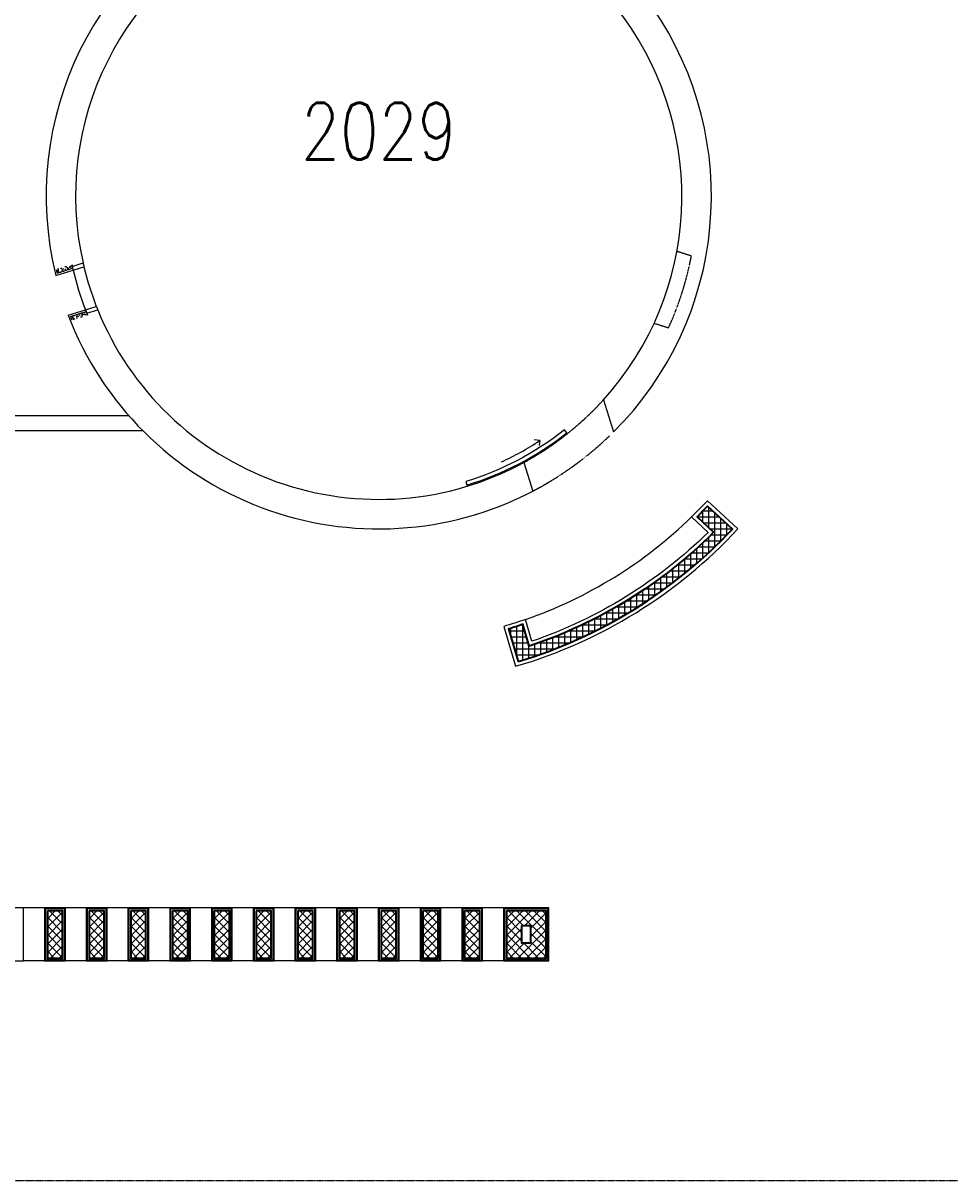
# Model space of a CAD drawing. Header units: inches. Extents: x 342932 to 557958, y 80625 to 242727.
# Drawn here: x 393428 to 405686, y 192477 to 207792 of the extents above; entities that cross this region are included whole.
import ezdxf
from ezdxf.enums import TextEntityAlignment as Align

# ---------------------------------------------------------------- set-up
doc = ezdxf.new("R2010")
doc.units = ezdxf.units.IN
doc.header["$MEASUREMENT"] = 0
doc.linetypes.add('First Floor$0$HIDDEN', pattern=[0.375, 0.25, -0.125])
for name, color, linetype, lineweight in [('First Floor$0$A-G2-G-Building-Elements-Hidden', 251, 'First Floor$0$HIDDEN', 15), ('First Floor$0$A-G22-M-Overhead-Floors', 251, 'First Floor$0$HIDDEN', 5), ('First Floor$0$A-G250-G-Walls-Low-Level', 251, 'Continuous', 15), ('First Floor$0$A-G250-M-Walls-Blockwork', 7, 'Continuous', 25), ('First Floor$0$A-G250-M-Walls-Blockwork-1', 251, 'Continuous', 25), ('First Floor$0$A-G252-H-Internal-Walls', 251, 'Continuous', 9), ('First Floor$0$A-G252-H-Internal-Walls-1', 251, 'Continuous', 9), ('First Floor$0$A-G312-M-Wall-Finish-Plaster', 7, 'Continuous', 15), ('First Floor$0$A-G312-M-Wall-Finish-Plaster-1', 251, 'Continuous', 15), ('First Floor$0$A-G321-M-Window', 251, 'Continuous', 9), ('First Floor$0$A-G322-M-Door', 251, 'Continuous', 15), ('First Floor$0$Z-Z001-S-Room-Name-Identification-250', 7, 'Continuous', 15)]:
    doc.layers.add(name, color=color, linetype=linetype, lineweight=lineweight)
doc.styles.add('First Floor$0$Tag-RomanS', font='romans.shx', dxfattribs={"width": 0.8})

# ---------------------------------------------------------------- blocks, each defined once
blk = doc.blocks.new('First Floor$0$tag-roomname')
at = {"lineweight": 18, "ltscale": 0.01, "style": 'First Floor$0$Tag-RomanS', "width": 0.8}
blk.add_attdef('ROOM_NO_2', text='', height=3, dxfattribs=at).set_placement((-6.707523425575346e-12, 1.611682818592953), align=Align.MIDDLE_CENTER)
at = {"linetype": 'ByBlock', "lineweight": 15, "ltscale": 0.01, "style": 'First Floor$0$Tag-RomanS', "width": 0.8, "flags": 1}
for tag, p in [('ROOM_NAME_1', (-6.139089236967266e-12, -2.287525053430159)), ('ROOM_NAME_2', (-6.139089236967266e-12, -5.744039249906223))]:
    blk.add_attdef(tag, text='', height=2.5, dxfattribs=at).set_placement(p, align=Align.MIDDLE_CENTER)

msp = doc.modelspace()

# ---------------------------------------------------------------- hatches: boundary and pattern name
at = {"layer": 'First Floor$0$A-G252-H-Internal-Walls'}
h = msp.add_hatch(dxfattribs=at)
h.set_pattern_fill('AR-CONC', color=256, scale=0.5, style=0)
h.set_pattern_definition([(49.99999999999999, (361684.4337492581, 239689.7932666314), (91.092334498002, -7.969542769451543), [9.525, -104.775]), (355, (361684.4337492581, 239689.7932666314), (-17.62141298783349, 95.52832144108999), [7.62, -83.82]), (100.451, (361692.024749258, 239689.1291416314), (73.47125083297962, 87.55834391014594), [8.095, -89.045]), (46.18420000000002, (361684.4337492581, 239715.1932666314), (135.539520446065, -21.02116396636357), [14.28749999999999, -157.1624999999999]), (96.63559999999998, (361695.728699258, 239713.4415166314), (118.7021172331186, 123.7127779450246), [12.14249999999999, -133.5674999999998]), (351.1840000000001, (361684.4337492581, 239715.1932666314), (118.702302906967, 123.7125589302988), [11.43, -125.73]), (21, (361697.133749258, 239708.8432666314), (75.80743991769164, -51.13275925838125), [9.525, -104.775]), (326.0000000000001, (361697.133749258, 239708.8432666314), (30.90101417382354, 92.09398306115963), [7.62, -83.82]), (71.4514, (361703.450999258, 239704.5822166314), (106.7082453850622, 40.96142885802873), [8.095, -89.045]), (37.50000000000001, (361684.4337492581, 239689.7932666314), (1.544301625295908, 42.27751943657655), [0, -82.804, 0, -85.09, 0, -84.1375]), (7.499999999999999, (361684.4337492581, 239689.7932666314), (33.40983125515287, 50.09028740905975), [0, -48.514, 0, -80.899, 0, -32.0675]), (327.5, (361656.1127492581, 239689.7932666314), (67.7952975834357, -2.864371996336729), [0, -31.75, 0, -99.06, 0, -131.445]), (317.5, (361643.412749258, 239689.7932666314), (74.06459069300902, 12.71324551666651), [0, -41.275, 0, -65.786, 0, -93.345])])
h.paths.add_polyline_path([(394082.4366571077, 204549.9871479002), (394071.2382927325, 204598.872498332), (393865.3355976387, 204534.5116409989), (393876.6977672225, 204485.6774926345)])
h = msp.add_hatch(dxfattribs=at)
h.set_pattern_fill('AR-CONC', color=256, scale=0.5, style=0)
h.set_pattern_definition([(344.7163144304273, (387643.4680555868, 156641.9238453412), (70.3374881879709, 58.42914317065633), [9.524999999999999, -104.775]), (39.71631443042733, (387643.4680555868, 156641.9238453412), (39.92019534426539, -88.55818650308785), [7.62, -83.82]), (294.2653144304273, (387649.329492053, 156646.7929218006), (110.2577066270479, -30.1284984125301), [8.094999999999999, -89.04499999999999]), (348.5321144304274, (387657.9337009779, 156621.045504808), (99.43919527256709, 94.47061649420033), [14.2875, -157.1625]), (298.0807144304273, (387666.2203001154, 156628.9180392348), (168.0271024292958, -34.08719571503258), [12.1425, -133.5675]), (43.53231443042731, (387657.9337009779, 156621.045504808), (168.0271303179759, -34.08690994510835), [11.43, -125.73]), (13.71631443042734, (387664.7564598967, 156633.4979126369), (33.19154260799907, 85.20357102581664), [9.525, -104.775]), (68.71631443042732, (387664.7564598967, 156633.4979126369), (77.84885032921515, -58.10104039911383), [7.62, -83.82]), (323.2649144304273, (387667.5223992054, 156640.5981784352), (111.0403381660387, 27.10224321383338), [8.094999999999988, -89.0449999999999]), (357.2163144304273, (387643.4680555868, 156641.9238453412), (25.34701021283633, -33.8718554332409), [0, -82.80399999999999, 0, -85.08999999999999, 0, -84.13749999999999]), (27.21631443042733, (387643.4680555868, 156641.9238453412), (55.98937674409625, -22.14595694540325), [0, -48.51399999999999, 0, -80.89899999999999, 0, -32.0675]), (67.21631443042735, (387620.1887058924, 156625.79465073), (54.09520944584405, 40.96480582610229), [0, -31.75, 0, -99.05999999999999, 0, -131.445]), (77.21631443042735, (387609.7495356258, 156618.5618280345), (68.12011997442079, 31.73073369401529), [0, -41.27499999999999, 0, -65.78599999999999, 0, -93.34499999999998])])
h.paths.add_polyline_path([(394261.4429719582, 203977.3120288697), (394280.0789908295, 203930.7515343261), (394074.1763166519, 203866.3906100778), (394055.7041029726, 203913.002306742)])
h = msp.add_hatch(dxfattribs=at)
h.set_pattern_fill('ANSI37', color=256, scale=25, angle=89.99999999999999, style=0)
h.set_pattern_definition([(135, (361934.1160445792, 239676.5420683829), (-56.12660075668222, -56.12660075668219), []), (225, (361934.1160445792, 239676.5420683829), (56.12660075668219, -56.12660075668222), [])])
h.paths.add_polyline_path([(393748.117305001, 196048.5426545034), (393748.1173065393, 195424.5415716733), (393948.1173750455, 195424.5415716733), (393948.1184984539, 196048.5422944349)])
h = msp.add_hatch(dxfattribs=at)
h.set_pattern_fill('ANSI37', color=256, scale=25, angle=89.99999999999999, style=0)
h.set_pattern_definition([(135, (362486.117306499, 239676.5197082061), (-56.12660075668222, -56.12660075668219), []), (225, (362486.117306499, 239676.5197082061), (56.12660075668219, -56.12660075668222), [])])
h.paths.add_polyline_path([(394300.1185669208, 196048.5202943266), (394300.1185684591, 195424.5192114965), (394500.1186369653, 195424.5192114965), (394500.1197603737, 196048.5199342581)])
h = msp.add_hatch(dxfattribs=at)
h.set_pattern_fill('ANSI37', color=256, scale=25, angle=89.99999999999999, style=0)
h.set_pattern_definition([(135, (363038.1185684572, 239676.5187144206), (-56.12660075668222, -56.12660075668219), []), (225, (363038.1185684572, 239676.5187144206), (56.12660075668219, -56.12660075668222), [])])
h.paths.add_polyline_path([(394852.119828879, 196048.5193005411), (394852.1198304172, 195424.518217711), (395052.1198989234, 195424.518217711), (395052.1210223319, 196048.5189404726)])
h = msp.add_hatch(dxfattribs=at)
h.set_pattern_fill('ANSI37', color=256, scale=25, angle=89.99999999999999, style=0)
h.set_pattern_definition([(135, (363590.1198304154, 239676.5177206351), (-56.12660075668222, -56.12660075668219), []), (225, (363590.1198304154, 239676.5177206351), (56.12660075668219, -56.12660075668222), [])])
h.paths.add_polyline_path([(395404.1210908372, 196048.5183067556), (395404.1210923755, 195424.5172239255), (395604.1211608817, 195424.5172239255), (395604.1222842901, 196048.5179466871)])
h = msp.add_hatch(dxfattribs=at)
h.set_pattern_fill('ANSI37', color=256, scale=25, angle=89.99999999999999, style=0)
h.set_pattern_definition([(135, (364142.1210923736, 239676.5167268496), (-56.12660075668222, -56.12660075668219), []), (225, (364142.1210923736, 239676.5167268496), (56.12660075668219, -56.12660075668222), [])])
h.paths.add_polyline_path([(395956.1223527954, 196048.5173129701), (395956.1223543336, 195424.51623014), (396156.1224228399, 195424.51623014), (396156.1235462483, 196048.5169529016)])
h = msp.add_hatch(dxfattribs=at)
h.set_pattern_fill('ANSI37', color=256, scale=25, angle=89.99999999999999, style=0)
h.set_pattern_definition([(135, (364694.1223543318, 239676.5157330641), (-56.12660075668222, -56.12660075668219), []), (225, (364694.1223543318, 239676.5157330641), (56.12660075668219, -56.12660075668222), [])])
h.paths.add_polyline_path([(396508.1236147537, 196048.5163191847), (396508.1236162919, 195424.5152363545), (396708.1236847981, 195424.5152363545), (396708.1248082065, 196048.5159591161)])
h = msp.add_hatch(dxfattribs=at)
h.set_pattern_fill('ANSI37', color=256, scale=25, angle=89.99999999999999, style=0)
h.set_pattern_definition([(135, (365246.1236163285, 239676.5361056699), (-56.12660075668222, -56.12660075668219), []), (225, (365246.1236163285, 239676.5361056699), (56.12660075668219, -56.12660075668222), [])])
h.paths.add_polyline_path([(397060.1248767503, 196048.5366917905), (397060.1248782886, 195424.5356089604), (397260.1249467948, 195424.5356089604), (397260.1260702032, 196048.536331722)])
h = msp.add_hatch(dxfattribs=at)
h.set_pattern_fill('ANSI37', color=256, scale=25, angle=89.99999999999999, style=0)
h.set_pattern_definition([(135, (365798.1248782867, 239676.5351118845), (-56.12660075668222, -56.12660075668219), []), (225, (365798.1248782867, 239676.5351118845), (56.12660075668219, -56.12660075668222), [])])
h.paths.add_polyline_path([(397612.1261387086, 196048.535698005), (397612.1261402467, 195424.5346151749), (397812.126208753, 195424.5346151749), (397812.1273321614, 196048.5353379365)])
h = msp.add_hatch(dxfattribs=at)
h.set_pattern_fill('ANSI37', color=256, scale=25, angle=89.99999999999999, style=0)
h.set_pattern_definition([(135, (366350.1261402449, 239676.534118099), (-56.12660075668222, -56.12660075668219), []), (225, (366350.1261402449, 239676.534118099), (56.12660075668219, -56.12660075668222), [])])
h.paths.add_polyline_path([(398164.1274006667, 196048.5347042195), (398164.127402205, 195424.5336213894), (398364.1274707112, 195424.5336213894), (398364.1285941196, 196048.534344151)])
h = msp.add_hatch(dxfattribs=at)
h.set_pattern_fill('ANSI37', color=256, scale=25, angle=89.99999999999999, style=0)
h.set_pattern_definition([(135, (366902.1274021647, 239676.5117579222), (-56.12660075668222, -56.12660075668219), []), (225, (366902.1274021647, 239676.5117579222), (56.12660075668219, -56.12660075668222), [])])
h.paths.add_polyline_path([(398716.1286625865, 196048.5123440427), (398716.1286641248, 195424.5112612126), (398916.128732631, 195424.5112612126), (398916.1298560394, 196048.5119839742)])
h = msp.add_hatch(dxfattribs=at)
h.set_pattern_fill('ANSI37', color=256, scale=25, angle=89.99999999999999, style=0)
h.set_pattern_definition([(135, (367454.1286641229, 239676.5107641367), (-56.12660075668222, -56.12660075668219), []), (225, (367454.1286641229, 239676.5107641367), (56.12660075668219, -56.12660075668222), [])])
h.paths.add_polyline_path([(399268.1299245447, 196048.5113502572), (399268.1299260829, 195424.5102674271), (399468.1299945891, 195424.5102674271), (399468.1311179976, 196048.5109901887)])
h = msp.add_hatch(dxfattribs=at)
h.set_pattern_fill('ANSI37', color=256, scale=25, angle=89.99999999999999, style=0)
h.set_pattern_definition([(135, (361382.1135223866, 239676.5216957793), (-56.12660075668222, -56.12660075668219), []), (225, (361382.1135223866, 239676.5216957793), (56.12660075668219, -56.12660075668222), [])])
h.paths.add_polyline_path([(399820.129926307, 196048.5103934158), (399820.1299278452, 195424.5092736439), (400344.111534468, 195424.5092736439), (400344.1126578763, 196048.5099594637)])
h.paths.add_polyline_path([(400020.1299268, 195848.5102277797), (400020.1299273522, 195624.5092736439), (400144.1118945341, 195624.5092736439), (400144.1122978099, 195848.5101251)], flags=16)
at = {"layer": 'First Floor$0$A-G252-H-Internal-Walls-1'}
h = msp.add_hatch(dxfattribs=at)
h.set_pattern_fill('ANSI37', color=256, scale=25, angle=45, style=0)
h.set_pattern_definition([(90, (361382.1135223866, 239676.5216957793), (-79.375, 7.105427357601002e-15), []), (180, (361382.1135223866, 239676.5216957793), (-7.105427357601002e-15, -79.375), [])])
edge = h.paths.add_edge_path()
edge.add_arc((398132.1277248919, 205501.5210153465), 6424.999678544776, 286.6620937916791, 316.7421739855731)
edge.add_line((402811.3096196073, 201098.5813535446), (402481.1841536557, 201404.4086983556))
edge.add_arc((398132.1277248918, 205501.5210153461), 5974.999678544576, 314.7900469462669, 316.70859184924194, ccw=False)
edge.add_line((402341.5803486414, 201261.1047896655), (402561.8404868739, 201057.0563893121))
edge.add_arc((398132.127724892, 205501.5210153465), 6274.999678544757, 288.4995125232889, 314.90475525396283, ccw=False)
edge.add_line((400123.1637125082, 199550.773443675), (400039.3149742685, 199839.0782602782))
edge.add_arc((398132.1277248914, 205501.5210153462), 5974.99967854464, 286.6956759280198, 288.614220830995, ccw=False)
edge.add_line((399848.6748237887, 199778.4023536482), (399974.3471492624, 199346.2916563565))

# ---------------------------------------------------------------- linework, layer by layer
at = {"layer": 'First Floor$0$A-G2-G-Building-Elements-Hidden', "linetype": 'First Floor$0$HIDDEN', "ltscale": 0.5}
for p, q in [((402267.274100303, 204711.126419112), (402075.2460385141, 204772.1957198119)), ((401964.2080600554, 203758.1568628046), (401772.1799979633, 203819.226163601))]:
    msp.add_line(p, q, dxfattribs=at)
msp.add_arc((398141.732340914, 205498.4670009046), 4200.000000023832, 335.5210088052298, 349.1952911437535, dxfattribs=at)
at = {"layer": 'First Floor$0$A-G22-M-Overhead-Floors'}
msp.add_line((461182.2938917053, 192476.5216956512, -2.922780948446774e-09), (374582.1135222527, 192476.5233819272, -2.926103005323323e-09), dxfattribs=at)
at = {"layer": 'First Floor$0$A-G250-G-Walls-Low-Level'}
for p, q in [((392882.1135225399, 202601.5216961751, -2.922780948447297e-09), (394823.0491519448, 202601.5216961751, -2.922780948447296e-09)), ((392882.1135225399, 202401.5216961635, -2.922780948447296e-09), (395009.6285982733, 202401.5216961053, -2.922780948447296e-09)), ((393710.1160463985, 196086.5009839234), (393434.1147844394, 196086.5004870296)), ((394262.1173083568, 196086.5019777089, -1.329342960662045e-09), (393986.1160463977, 196086.5014808151)), ((394814.118570315, 196086.5029714944, -1.671718531800389e-09), (394538.1173083559, 196086.5024746005, -1.329342960662045e-09)), ((395366.1198322732, 196086.5039652799, -2.014094102938734e-09), (395090.1185703141, 196086.503468386, -1.671718531800389e-09)), ((395918.1210942314, 196086.5049590654, -2.356469674077078e-09), (395642.1198322723, 196086.5044621715, -2.014094102938734e-09)), ((396470.1223561896, 196086.5059528509, -2.698845245215423e-09), (396194.1210942305, 196086.505455957, -2.356469674077078e-09)), ((397022.1236181478, 196086.5069466364, -3.041220816353767e-09), (396746.1223561887, 196086.5064497425, -2.698845245215423e-09)), ((397574.1248801061, 196086.5079404218, -3.383596387492112e-09), (397298.1236181469, 196086.507443528, -3.041220816353767e-09)), ((398126.1261420642, 196086.5089342073, -3.725971958630457e-09), (397850.1248801051, 196086.5084373134, -3.383596387492112e-09)), ((398678.1274040225, 196086.5099279928, -4.068347529768801e-09), (398402.1261420634, 196086.5094310989, -3.725971958630457e-09)), ((399230.1286659807, 196086.5109217783, -4.410723100907146e-09), (398954.1274040216, 196086.5104248844, -4.068347529768801e-09)), ((399782.1299279389, 196086.5119155638, -4.75309867204549e-09), (399506.1286659798, 196086.5114186699, -4.410723100907146e-09)), ((393710.1160463985, 195386.5202052842), (393434.1147844394, 195386.5207021781)), ((394262.1173083568, 195386.5192114987, -1.329342960662045e-09), (393986.1160463977, 195386.5197083926)), ((394814.118570315, 195386.5182177133, -1.671718531800389e-09), (394538.1173083559, 195386.5187146071, -1.329342960662045e-09)), ((395366.1198322732, 195386.5172239278, -2.014094102938734e-09), (395090.1185703141, 195386.5177208217, -1.671718531800389e-09)), ((395918.1210942314, 195386.5162301423, -2.356469674077078e-09), (395642.1198322723, 195386.5167270362, -2.014094102938734e-09)), ((396470.1223561896, 195386.5152363568, -2.698845245215423e-09), (396194.1210942305, 195386.5157332507, -2.356469674077078e-09)), ((397022.1236181478, 195386.5142425713, -3.041220816353767e-09), (396746.1223561887, 195386.5147394652, -2.698845245215423e-09)), ((397574.1248801061, 195386.5132487858, -3.383596387492112e-09), (397298.1236181469, 195386.5137456797, -3.041220816353767e-09)), ((398126.1261420642, 195386.5122550004, -3.725971958630457e-09), (397850.1248801051, 195386.5127518942, -3.383596387492112e-09)), ((398678.1274040225, 195386.5112612149, -4.068347529768801e-09), (398402.1261420634, 195386.5117581087, -3.725971958630457e-09)), ((399230.1286659807, 195386.5102674294, -4.410723100907146e-09), (398954.1274040216, 195386.5107643233, -4.068347529768801e-09)), ((399782.1299279389, 195386.5092736439, -4.75309867204549e-09), (399506.1286659798, 195386.5097705378, -4.410723100907146e-09))]:
    msp.add_line(p, q, dxfattribs=at)
at = {"layer": 'First Floor$0$A-G250-M-Walls-Blockwork'}
for points, elevation in [([(393748.117305001, 196048.5426545034), (393748.1173065393, 195424.5415716733), (393948.1173750455, 195424.5415716733), (393948.1184984539, 196048.5422944349)], -9.869673895237e-10), ([(394300.1185669208, 196048.5202943266), (394300.1185684591, 195424.5192114965), (394500.1186369653, 195424.5192114965), (394500.1197603737, 196048.5199342581)], -1.329342960662045e-09), ([(394852.119828879, 196048.5193005411), (394852.1198304172, 195424.518217711), (395052.1198989234, 195424.518217711), (395052.1210223319, 196048.5189404726)], -1.671718531800389e-09), ([(395404.1210908372, 196048.5183067556), (395404.1210923755, 195424.5172239255), (395604.1211608817, 195424.5172239255), (395604.1222842901, 196048.5179466871)], -2.014094102938734e-09), ([(395956.1223527954, 196048.5173129701), (395956.1223543336, 195424.51623014), (396156.1224228399, 195424.51623014), (396156.1235462483, 196048.5169529016)], -2.356469674077078e-09), ([(396508.1236147537, 196048.5163191847), (396508.1236162919, 195424.5152363545), (396708.1236847981, 195424.5152363545), (396708.1248082065, 196048.5159591161)], -2.698845245215423e-09), ([(397060.1248767503, 196048.5366917905), (397060.1248782886, 195424.5356089604), (397260.1249467948, 195424.5356089604), (397260.1260702032, 196048.536331722)], -3.041220816353767e-09), ([(397612.1261387086, 196048.535698005), (397612.1261402467, 195424.5346151749), (397812.126208753, 195424.5346151749), (397812.1273321614, 196048.5353379365)], -3.383596387492112e-09), ([(398164.1274006667, 196048.5347042195), (398164.127402205, 195424.5336213894), (398364.1274707112, 195424.5336213894), (398364.1285941196, 196048.534344151)], -3.725971958630457e-09), ([(398716.1286625865, 196048.5123440427), (398716.1286641248, 195424.5112612126), (398916.128732631, 195424.5112612126), (398916.1298560394, 196048.5119839742)], -4.068347529768801e-09), ([(399268.1299245447, 196048.5113502572), (399268.1299260829, 195424.5102674271), (399468.1299945891, 195424.5102674271), (399468.1311179976, 196048.5109901887)], -4.410723100907146e-09), ([(399820.129926307, 196048.5103934158), (399820.1299278452, 195424.5092736439), (400344.111534468, 195424.5092736439), (400344.1126578763, 196048.5099594637)], -4.75309867204549e-09), ([(400020.1299268, 195848.5102277797), (400020.1299273522, 195624.5092736439), (400144.1118945341, 195624.5092736439), (400144.1122978099, 195848.5101251)], -4.75309867204549e-09)]:
    msp.add_lwpolyline(points, close=True, dxfattribs=dict(at, elevation=elevation))
at = {"layer": 'First Floor$0$A-G250-M-Walls-Blockwork-1'}
msp.add_lwpolyline([(399974.3471492624, 199346.2916563565, 0.1320079859239284), (402811.3096196073, 201098.5813535446), (402481.1841536557, 201404.4086983556, -0.00837142690157713), (402341.5803486414, 201261.1047896655), (402561.8404868739, 201057.0563893121, -0.1157271297110463), (400123.1637125082, 199550.773443675), (400039.3149742685, 199839.0782602782, -0.008371426901577574), (399848.6748237887, 199778.4023536482)], format="xyb", close=True, dxfattribs=at)
at = {"layer": 'First Floor$0$A-G312-M-Wall-Finish-Plaster'}
for p, q in [((393858.6764441089, 204453.8515436293), (394088.2868871394, 204525.6229449669)), ((393876.6977672225, 204485.6774926345), (394082.4366571077, 204549.9871479002, -1.818848655815362e-09)), ((394022.7654955665, 203928.8992428317), (394252.3760103412, 204000.6707485057)), ((394055.7039986269, 203913.0022741257), (394261.4429719582, 203977.3120288697, -1.818848655815362e-09)), ((401103.6099258973, 202808.8660149728), (401236.5848525682, 202383.453807345)), ((400052.6370571294, 201981.3304911393), (400171.0658038233, 201602.454293656, -2.97039736692932e-09))]:
    msp.add_line(p, q, dxfattribs=at)
for points, elevation in [([(393158.1147827148, 196086.5223503125), (393158.1147844404, 195386.5211990697), (393434.1147844404, 195386.5211990697), (393434.1160446738, 196086.5218534186)], -6.445918183853554e-10), ([(393710.116044673, 196086.521356527), (393710.1160463985, 195386.5202052842), (393986.1160463985, 195386.5202052842), (393986.1173066321, 196086.5208596331)], -9.869673895237e-10), ([(393722.6173049381, 196074.0427004119), (393722.6173066022, 195399.0415716733), (393973.6173291371, 195399.0415716733), (393973.6185443624, 196074.0422485264)], -9.869673895237e-10), ([(394262.1173066312, 196086.5203627415), (394262.1173083568, 195386.5192114987), (394538.1173083568, 195386.5192114987), (394538.1185685903, 196086.5198658477)], -1.329342960662045e-09), ([(394274.6185668579, 196074.0203402351), (394274.6185685219, 195399.0192114965), (394525.6185910568, 195399.0192114965), (394525.6198062821, 196074.0198883495)], -1.329342960662045e-09), ([(394814.1185685894, 196086.519368956), (394814.118570315, 195386.5182177133), (395090.118570315, 195386.5182177133), (395090.1198305485, 196086.5188720622)], -1.671718531800389e-09), ([(394826.6198288162, 196074.0193464496), (394826.6198304801, 195399.018217711), (395077.6198530151, 195399.018217711), (395077.6210682403, 196074.0188945641)], -1.671718531800389e-09), ([(395366.1198305476, 196086.5183751705), (395366.1198322732, 195386.5172239278), (395642.1198322732, 195386.5172239278), (395642.1210925067, 196086.5178782767)], -2.014094102938734e-09), ([(395378.6210907744, 196074.0183526641), (395378.6210924383, 195399.0172239255), (395629.6211149733, 195399.0172239255), (395629.6223301985, 196074.0179007786)], -2.014094102938734e-09), ([(395918.1210925058, 196086.5173813851), (395918.1210942314, 195386.5162301423), (396194.1210942314, 195386.5162301423), (396194.122354465, 196086.5168844912)], -2.356469674077078e-09), ([(395930.6223527326, 196074.0173588786), (395930.6223543965, 195399.01623014), (396181.6223769315, 195399.01623014), (396181.6235921567, 196074.0169069931)], -2.356469674077078e-09), ([(396470.122354464, 196086.5163875996), (396470.1223561896, 195386.5152363568), (396746.1223561896, 195386.5152363568), (396746.1236164231, 196086.5158907057)], -2.698845245215423e-09), ([(396482.6236146908, 196074.0163650931), (396482.6236163548, 195399.0152363545), (396733.6236388897, 195399.0152363545), (396733.624854115, 196074.0159132076)], -2.698845245215423e-09), ([(397022.1236164222, 196086.5153938141), (397022.1236181478, 195386.5142425713), (397298.1236181478, 195386.5142425713), (397298.1248783814, 196086.5148969202)], -3.041220816353767e-09), ([(397034.6248766874, 196074.036737699), (397034.6248783515, 195399.0356089604), (397285.6249008864, 195399.0356089604), (397285.6261161116, 196074.0362858135)], -3.041220816353767e-09), ([(397574.1248783804, 196086.5144000286), (397574.1248801061, 195386.5132487858), (397850.1248801061, 195386.5132487858), (397850.1261403395, 196086.5139031347)], -3.383596387492112e-09), ([(397586.6261386457, 196074.0357439135), (397586.6261403096, 195399.0346151749), (397837.6261628446, 195399.0346151749), (397837.6273780699, 196074.035292028)], -3.383596387492112e-09), ([(398126.1261403387, 196086.5134062431), (398126.1261420642, 195386.5122550004), (398402.1261420642, 195386.5122550004), (398402.1274022978, 196086.5129093493)], -3.725971958630457e-09), ([(398138.6274006038, 196074.034750128), (398138.6274022679, 195399.0336213894), (398389.6274248028, 195399.0336213894), (398389.6286400281, 196074.0342982425)], -3.725971958630457e-09), ([(398678.1274022969, 196086.5124124576), (398678.1274040225, 195386.5112612149), (398954.1274040225, 195386.5112612149), (398954.128664256, 196086.5119155638)], -4.068347529768801e-09), ([(398690.6286625236, 196074.0123899512), (398690.6286641876, 195399.0112612126), (398941.6286867225, 195399.0112612126), (398941.6299019478, 196074.0119380657)], -4.068347529768801e-09), ([(399230.1286642551, 196086.5114186722), (399230.1286659807, 195386.5102674294), (399506.1286659807, 195386.5102674294), (399506.1299262142, 196086.5109217783)], -4.410723100907146e-09), ([(399242.6299244819, 196074.0113961657), (399242.6299261458, 195399.0102674271), (399493.6299486808, 195399.0102674271), (399493.631163906, 196074.0109442802)], -4.410723100907146e-09), ([(399782.1299262133, 196086.5104248867), (399782.1299279389, 195386.5092736439), (400382.1114660554, 195386.5092736439), (400382.112726289, 196086.5099279928)], -4.75309867204549e-09), ([(399794.6299262441, 196074.0104145344), (399794.6299279081, 195399.0092736439), (400369.6114885596, 195399.0092736439), (400369.6127037848, 196074.0099383451)], -4.75309867204549e-09)]:
    msp.add_lwpolyline(points, close=True, dxfattribs=dict(at, elevation=elevation))
for centre, radius, start, end in [((398132.127724892, 205501.5210153465), 4399.999678544769, 314.8746812586482, 193.774824078708), ((398132.127724892, 205501.5210153465), 4009.999678544769, 317.8182114138249, 192.7093853616902), ((398132.127724892, 205501.5210153465), 4374.999678544769, 192.7695799517327, 193.4262068154012), ((398132.127724892, 205501.5210153465), 4159.999678544769, 192.531881829046, 192.8773467943393), ((398132.127724892, 205501.5210153465), 4399.999678544769, 200.9414695987243, 297.6064056542601), ((398132.127724892, 205501.5210153465), 4374.999678544769, 201.2900867349444, 201.9467027938938), ((398132.1272503569, 205501.522533474), 4159.999678544769, 201.8389676346615, 202.1844326038582), ((398132.127724892, 205501.5210153465), 4009.999678544769, 202.0070823448309, 298.6155449538579)]:
    msp.add_arc(centre, radius, start, end, dxfattribs=at)
at = {"layer": 'First Floor$0$A-G312-M-Wall-Finish-Plaster', "linetype": 'First Floor$0$HIDDEN'}
for centre, radius, start, end in [((398132.127724892, 205501.5210153465), 4009.999678544769, 298.6155449538579, 317.8182114138249), ((398132.1271729271, 205501.5216956745, -2.97039736692932e-09), 4399.99969841416, 297.6064098959959, 313.9243712943737)]:
    msp.add_arc(centre, radius, start, end, dxfattribs=at)
at = {"layer": 'First Floor$0$A-G312-M-Wall-Finish-Plaster-1'}
msp.add_lwpolyline([(402882.1114657935, 201101.1488380954), (402478.6379233696, 201474.9256439086, -0.01266432040790153), (402269.1845334304, 201260.0139537372), (402489.5300126895, 201055.886493686, -0.1114930391107154), (400156.5826744571, 199614.9088185848), (400072.7014485531, 199903.325340507, -0.01266432040790219), (399786.7593745998, 199812.2490676768), (399940.3538820619, 199284.1309679326, 0.1359689370871938)], format="xyb", close=True, dxfattribs=at)
msp.add_arc((398132.127724892, 205501.5210153465), 5924.999678544769, 289.1185009995526, 314.2857667753973, dxfattribs=at)
at = {"layer": 'First Floor$0$A-G321-M-Window'}
for p, q in [((394076.7545963759, 204574.4039170241), (394220.3787982147, 204619.297825576, -2.97034116278577e-09)), ((394088.2868871394, 204525.6229449669), (394231.7155826505, 204570.4557423476)), ((394252.3760103412, 204000.6707485057), (394395.8046912823, 204045.5035924984)), ((394270.678102858, 203954.005875479), (394414.3022901071, 203998.8998307065, -2.97034116278577e-09))]:
    msp.add_line(p, q, dxfattribs=at)
for centre, radius, start, end in [((398132.1277250105, 205501.5210153738, -2.97034116278577e-09), 4009.999678666434, 192.7093736930687, 193.4257974178112), ((398132.127724892, 205501.5210153465), 4159.999678544769, 192.8773467943393, 193.5678000162986), ((398242.192074998, 205535.9256720593), 4275.001743869699, 193.6699183433148, 201.0463960872187), ((398242.192074998, 205535.9256720593), 4125.001743869699, 193.5356051361065, 201.1807092952337), ((398132.1272504699, 205501.5225335191, -2.97034116278577e-09), 4009.999678666434, 201.2905170103147, 202.0069407357574), ((398132.1272503569, 205501.522533474), 4159.999678544769, 201.1485144142107, 201.8389676346615)]:
    msp.add_arc(centre, radius, start, end, dxfattribs=at)
at = {"layer": 'First Floor$0$A-G322-M-Door'}
for q in [(400187.487682387, 202277.6933570254, -2.97039736692932e-09), (400251.8995035191, 202204.9628328752, -2.97039736692932e-09)]:
    msp.add_line((400262.2310742697, 202268.9523560726, -2.97039736692932e-09), q, dxfattribs=at)
at = {"layer": 'First Floor$0$A-G322-M-Door', "elevation": -2.97039736692932e-09}
msp.add_lwpolyline([(399296.751612707, 201680.4724955095, 0.09438164469407433), (400617.8800782776, 202371.977136708), (400586.81459136, 202411.1553898923, -0.09438164469407388), (399282.2623926096, 201728.3270929999)], format="xyb", close=True, dxfattribs=at)
at = {"layer": 'First Floor$0$A-G322-M-Door'}
msp.add_arc((398141.9607709321, 205494.4839155165, -2.97039736692932e-09), 3860.000000023832, 294.6726630859835, 303.3185113065247, dxfattribs=at)

# ---------------------------------------------------------------- block references
at = {"layer": 'First Floor$0$Z-Z001-S-Room-Name-Identification-250'}
ref = msp.add_blockref('First Floor$0$tag-roomname', (398132.1292290254, 205958.9781235955, -2.967075661358689e-09), dxfattribs=dict(at, xscale=250, yscale=250, zscale=250))
ref.add_attrib('ROOM_NO_2', '2029', dxfattribs={"layer": '0', "lineweight": 18, "ltscale": 0.01, "height": 750, "style": 'First Floor$0$Tag-RomanS', "width": 0.8000000000000002}).set_placement((398132.1292290237, 206361.8988282437, -3.009414194535336e-09), align=Align.MIDDLE_CENTER)

doc.saveas('drawing.dxf')
